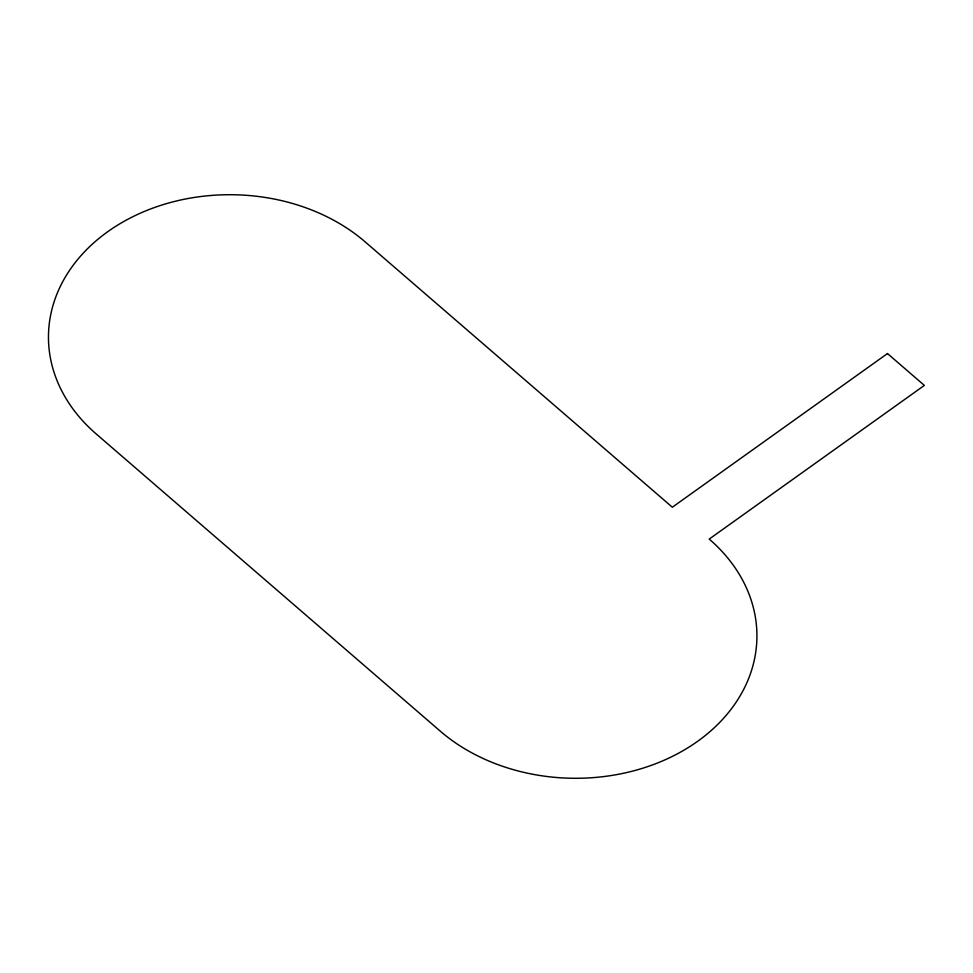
<?xml version="1.0" encoding="UTF-8"?>
<svg xmlns="http://www.w3.org/2000/svg" width="973" height="973" viewBox="0 0 973 973"><rect width="100%" height="100%" fill="white"/><g stroke="black" fill="none" stroke-linecap="round" stroke-linejoin="round"><path stroke-width="1.46" d="M887.485 353.552L672.343 507.225L365.094 241.827A182.17 143.153 0.6 0 0 107.735 231.708A182.17 143.153 0.6 0 0 96.169 433.922L440.295 731.173A182.17 143.153 0.6 0 0 697.653 741.292A182.17 143.153 0.6 0 0 709.22 539.078L924.35 385.405L887.485 353.552"/></g></svg>
